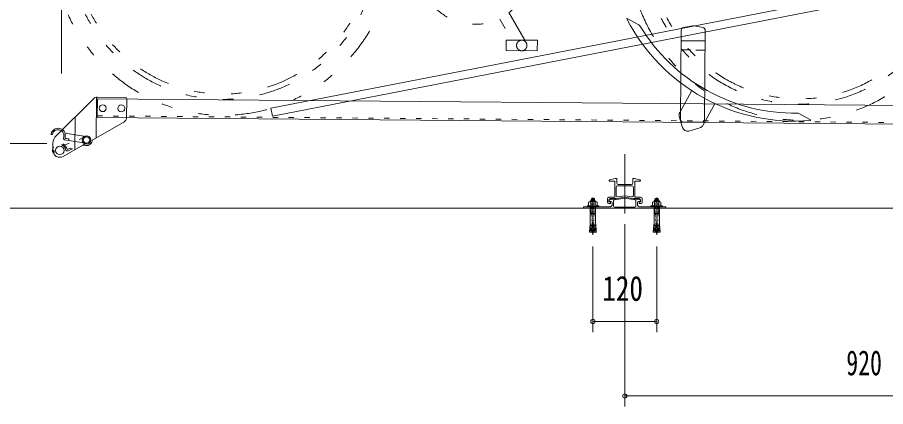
# Model space of a CAD drawing. Units: millimetres, scale not verified. Extents: x -5740 to 5740, y -4020 to 4020.
# Drawn here: x 2886 to 4520, y -3009 to -2278 of the extents above; entities that cross this region are included whole.
import ezdxf
from ezdxf.enums import TextEntityAlignment as Align

# ---------------------------------------------------------------- set-up
doc = ezdxf.new("R2010")
doc.units = ezdxf.units.MM
doc.header["$LTSCALE"] = 10
for name, pattern in [('USER1', [3, 1, -2]), ('USER2', [10, 4, -6]), ('USER3', [13, 6, -3, 1, -3]), ('USER4', [24, 12, -5, 2, -5]), ('USER6', [25, 6, -5, 2, -5, 2, -5])]:
    doc.linetypes.add(name, pattern=pattern)
for name, color, linetype, lineweight in [('0-1_0-0SHITUMEI', 4, 'Continuous', 18), ('0-2_2-03BODL', 7, 'Continuous', 18), ('0-3_2-53DIM', 7, 'Continuous', 18), ('0-5_2-7RACK', 3, 'Continuous', 18), ('0-6_2-9', 3, 'Continuous', 18), ('0-B_2-F', 3, 'Continuous', 18)]:
    doc.layers.add(name, color=color, linetype=linetype, lineweight=lineweight)
doc.styles.add('ＭＳ ゴシック', font='')
doc.styles.get('ＭＳ ゴシック').set_extended_font_data('MS Gothic')

# ---------------------------------------------------------------- blocks, each defined once
blk = doc.blocks.new('C-10x60L_7')
at = {"layer": '0-1_0-0SHITUMEI', "linetype": 'USER3'}
blk.add_line((-688, 0), (2120, 0), dxfattribs=at)
at = {"layer": '0-1_0-0SHITUMEI'}
for p, q in [((-608, -88), (-608, 88)), ((-551.1, -130), (-551.1, 130)), ((-551.1, 130), (-488, 130)), ((-480, 152), (-432, 200)), ((-480, -152), (-480, 152)), ((-480, -122), (-480, 122)), ((-464.5, 167.5), (-374.8, 167.5)), ((-432, -200), (-432, 200)), ((-432, 200), (-374.8, 200)), ((-374.8, 268), (-342.8, 323.3)), ((-374.8, -268), (-374.8, 268)), ((-342.8, 323.3), (-54.8, 323.3)), ((-342.8, 161.7), (-54.8, 161.7)), ((-54.8, 440), (-54.8, -440)), ((-54.8, 440), (0, 440)), ((-54.8, -323.3), (-54.8, 323.3)), ((0, -440), (0, 440)), ((0, 200), (507.1, 200)), ((0, 167.5), (507.1, 167.5)), ((507.1, -200), (507.1, 200)), ((520, 177.6), (507.1, 200)), ((507.1, 167.5), (520, 177.6)), ((520, 177.6), (603.6, 200)), ((520, -177.6), (520, 177.6)), ((603.6, -200), (603.6, 200)), ((603.6, 200), (1192.1, 200)), ((1192.1, 200), (1333.7, 212.4)), ((1200, 20), (1917.3, 82.8)), ((1200, -20), (1200, 20)), ((1349.4, 33.1), (1333.7, 212.4)), ((1473.2, 224.6), (1403.5, 218.5)), ((1419.2, 39.2), (1403.5, 218.5)), ((1488.9, 45.3), (1473.2, 224.6)), ((1612.7, 236.8), (1542.9, 230.7)), ((1558.6, 51.4), (1542.9, 230.7)), ((1628.4, 57.5), (1612.7, 236.8)), ((1752.1, 249), (1682.4, 242.9)), ((1698.1, 63.6), (1682.4, 242.9)), ((1767.8, 69.7), (1752.1, 249)), ((1821.9, 255.1), (1901.6, 262.1)), ((1837.6, 75.8), (1821.9, 255.1)), ((1917.3, 82.8), (1901.6, 262.1)), ((-551.1, -130), (-488, -130)), ((-480, -152), (-432, -200)), ((-464.5, -167.5), (-374.8, -167.5)), ((-432, -200), (-374.8, -200)), ((-374.8, -268), (-342.8, -323.3)), ((-342.8, -161.7), (-54.8, -161.7)), ((-342.8, -323.3), (-54.8, -323.3)), ((-54.8, -440), (0, -440)), ((0, -167.5), (507.1, -167.5)), ((0, -200), (507.1, -200)), ((507.1, -167.5), (520, -177.6)), ((520, -177.6), (507.1, -200)), ((520, -177.6), (603.6, -200)), ((603.6, -200), (1192.1, -200)), ((1192.1, -200), (1333.7, -212.4)), ((1200, -20), (1917.3, -82.8)), ((1349.4, -33.1), (1333.7, -212.4)), ((1419.2, -39.2), (1403.5, -218.5)), ((1473.2, -224.6), (1403.5, -218.5)), ((1488.9, -45.3), (1473.2, -224.6)), ((1558.6, -51.4), (1542.9, -230.7)), ((1612.7, -236.8), (1542.9, -230.7)), ((1628.4, -57.5), (1612.7, -236.8)), ((1698.1, -63.6), (1682.4, -242.9)), ((1752.1, -249), (1682.4, -242.9)), ((1767.8, -69.7), (1752.1, -249)), ((1837.6, -75.8), (1821.9, -255.1)), ((1821.9, -255.1), (1901.6, -262.1)), ((1917.3, -82.8), (1901.6, -262.1))]:
    blk.add_line(p, q, dxfattribs=at)
at = {"layer": '0-1_0-0SHITUMEI', "linetype": 'USER2'}
for p, q in [((-472, 80), (1774.7, 80)), ((-472, -80), (1774.7, -80))]:
    blk.add_line(p, q, dxfattribs=at)
at = {"layer": '0-1_0-0SHITUMEI'}
for centre, radius, start, end in [((-499.1, 0), 140, 111.787, 141.055), ((-488, 122), 8, 0, 90), ((-472, 88), 8, 180, 270), ((50.3, 0), 425.1, 157.649, 202.351), ((-256.5, 242.5), 118.2, 180.014, 223.119), ((1360.4, 308.8), 100, 254.513, 295.487), ((1499.9, 321), 100, 254.513, 295.487), ((1639.4, 333.2), 100, 254.513, 295.487), ((1778.8, 345.4), 100, 254.513, 295.487), ((1774.7, -400), 480, 56.443, 82.426), ((-499.1, 0), 140, 218.945, 248.213), ((-488, -122), 8, 270, 0), ((-472, -88), 8, 90, 180), ((-256.5, -242.5), 118.2, 136.881, 179.986), ((1360.4, -308.8), 100, 64.513, 105.487), ((1499.9, -321), 100, 64.513, 105.487), ((1639.4, -333.2), 100, 64.513, 105.487), ((1778.8, -345.4), 100, 64.513, 105.487), ((1774.7, 400), 480, 277.574, 303.557)]:
    blk.add_arc(centre, radius, start, end, dxfattribs=at)
at = {"layer": '0-1_0-0SHITUMEI', "linetype": 'USER2'}
for centre, start, end in [((1774.7, -400), 82.426, 90), ((1774.7, 400), 270, 277.574)]:
    blk.add_arc(centre, 480, start, end, dxfattribs=at)

msp = doc.modelspace()

# ---------------------------------------------------------------- linework, layer by layer
at = {"layer": '0-2_2-03BODL'}
for p, q in [((4786.9, -2171.8), (3363.52, -2448.38)), ((4789.76, -2186.52), (3366.38, -2463.11)), ((4033.16, -2280.14), (4034.05, -2279.68)), ((4056.01, -2291.85), (4034.05, -2279.68)), ((4134.22, -2469.43), (4135.62, -2301.52)), ((4157.32, -2293.69), (4139.79, -2296.63)), ((4159.05, -2293.7), (4176.53, -2296.94)), ((4179.22, -2469.8), (4180.62, -2301.89)), ((4135.45, -2321.43), (4180.45, -2321.81)), ((4135.31, -2338.75), (4152.84, -2338.9)), ((4162.78, -2338.98), (4180.31, -2339.13)), ((4132.71, -2456.44), (4155, -2416.2)), ((3037, -2430.79), (4748.94, -2445.04)), ((3363.52, -2448.38), (3366.38, -2463.11)), ((4176.45, -2480.66), (4198.74, -2440.42)), ((3036.71, -2465.79), (4786.65, -2480.36)), ((4137.7, -2484.43), (4131.85, -2464.04)), ((4356.66, -2458.34), (4378.63, -2470.5)), ((4139.18, -2474.47), (4174.18, -2474.76)), ((4378.71, -2471.5), (4378.63, -2470.5)), ((4150.07, -2491.29), (4170.46, -2485.43)), ((4949.32, -2636.58), (1329.32, -2636.58))]:
    msp.add_line(p, q, dxfattribs=at)
at = {"layer": '0-2_2-03BODL', "color": 4, "linetype": 'USER6'}
for p, q in [((3736.56, -2187.32), (3817.71, -2320.28)), ((3841.05, -2320.47), (3757.46, -2174.38)), ((3806.03, -2340.18), (3806.19, -2320.18)), ((3806.19, -2320.18), (3864.81, -2320.67)), ((3864.81, -2320.67), (3864.65, -2340.67)), ((3864.65, -2340.67), (3806.03, -2340.18))]:
    msp.add_line(p, q, dxfattribs=at)
at = {"layer": '0-2_2-03BODL', "linetype": 'USER1'}
msp.add_line((3036.74, -2462.79), (4786.68, -2477.36), dxfattribs=at)
at = {"layer": '0-2_2-03BODL', "color": 3, "linetype": 'USER4'}
msp.add_line((4029.32, -2646.58), (4029.32, -2534.58), dxfattribs=at)
at = {"layer": '0-2_2-03BODL'}
for centre, radius, start, end in [((4348.87, -2117.7), 355.05, 207.22617, 274.82017), ((4053.59, -2296.22), 5, 31.15517, 61.02317), ((4348.87, -2117.7), 340.05, 211.15517, 270.89117), ((4140.62, -2301.56), 5, 99.52317, 179.52317), ((4158.14, -2298.62), 5, 79.52317, 99.52317), ((4175.62, -2301.85), 5, 359.52317, 79.52317), ((4141.46, -2461.28), 10, 151.02317, 196.02317), ((4354.24, -2462.72), 5, 61.02317, 90.89117), ((4139.22, -2469.47), 5, 179.52317, 269.52317), ((4167.7, -2475.82), 10, 286.02317, 331.02317), ((4174.22, -2469.76), 5, 269.52317, 359.52317), ((4147.31, -2481.67), 10, 196.02317, 286.02317)]:
    msp.add_arc(centre, radius, start, end, dxfattribs=at)
at = {"layer": '0-2_2-03BODL', "color": 4, "linetype": 'USER6'}
for centre, major_axis, start_param, end_param in [((4357.92, -2140.58), (-0.1, 330.2), 1.9393887, 6.2453577), ((4357.92, -2140.58), (-0.09, 300.2), 1.6841167, 6.2922093), ((4357.92, -2140.58), (-0.09, 290.2), 1.6844019, 6.2919207), ((3746.92, -2180.69), (-0.03, 110), 3.7849415, 9.8689343), ((3273.42, -2131.55), (-0.1, 330.2), 1.6785802, 4.3511729), ((3273.42, -2131.55), (-0.09, 300.2), 1.6892113, 4.3342685), ((3273.42, -2131.55), (-0.09, 290.2), 1.6932444, 4.3278407)]:
    msp.add_ellipse(centre, major_axis=major_axis, ratio=0.97706, start_param=start_param, end_param=end_param, dxfattribs=at)
msp.add_ellipse((3835.42, -2330.43), major_axis=(0, 10), ratio=0.97706, dxfattribs=at)
at = {"layer": '0-3_2-53DIM'}
for p, q in [((4000.81, -2583.05), (4010.94, -2580.29)), ((4013.07, -2580.25), (4011.2, -2580.25)), ((4014.07, -2581.25), (4014.07, -2588.75)), ((4044.57, -2581.25), (4044.57, -2588.75)), ((4045.57, -2580.25), (4047.44, -2580.25)), ((4057.83, -2583.05), (4047.7, -2580.29)), ((4000.07, -2584.02), (4000.07, -2584.75)), ((4009.57, -2585.25), (4000.57, -2585.25)), ((4010.57, -2586.25), (4010.57, -2614.75)), ((4013.07, -2597.25), (4013.07, -2612.18)), ((4016.07, -2594.25), (4042.57, -2594.25)), ((4041.57, -2591.75), (4017.07, -2591.75)), ((4045.57, -2597.25), (4045.57, -2612.18)), ((4048.07, -2586.25), (4048.07, -2614.75)), ((4049.07, -2585.25), (4058.07, -2585.25)), ((4058.57, -2584.02), (4058.57, -2584.75)), ((4016.59, -2615.13), (4029.32, -2612.89)), ((4042.05, -2615.13), (4029.32, -2612.89)), ((3996.57, -2618.75), (3996.57, -2625.25)), ((4001.57, -2627.25), (3998.57, -2627.25)), ((4009.57, -2615.75), (3999.57, -2615.75)), ((3999.57, -2621.25), (3999.57, -2623.75)), ((4000.07, -2621.42), (4000.07, -2623.08)), ((4002.07, -2624.25), (4000.07, -2624.25)), ((4000.57, -2623.58), (4003.32, -2623.58)), ((4000.9, -2620.44), (4029.32, -2615.43)), ((4002.57, -2618.25), (4013.11, -2618.25)), ((4002.57, -2624.75), (4002.57, -2626.25)), ((4005.32, -2625.58), (4005.32, -2630.58)), ((4008.32, -2622.84), (4008.32, -2632.58)), ((4009.97, -2620.87), (4029.32, -2617.46)), ((4057.74, -2620.44), (4029.32, -2615.43)), ((4048.67, -2620.87), (4029.32, -2617.46)), ((4056.07, -2618.25), (4045.53, -2618.25)), ((4049.07, -2615.75), (4059.07, -2615.75)), ((4050.32, -2622.84), (4050.32, -2632.58)), ((4053.32, -2625.58), (4053.32, -2630.58)), ((4058.07, -2623.58), (4055.32, -2623.58)), ((4056.07, -2624.75), (4056.07, -2626.25)), ((4056.57, -2624.25), (4058.57, -2624.25)), ((4057.07, -2627.25), (4060.07, -2627.25)), ((4058.57, -2621.42), (4058.57, -2623.08)), ((4059.07, -2621.25), (4059.07, -2623.75)), ((4062.07, -2618.75), (4062.07, -2625.25)), ((3951.82, -2634.58), (3951.82, -2635.58)), ((3952.82, -2633.58), (4002.32, -2633.58)), ((3952.82, -2636.58), (4105.82, -2636.58)), ((4010.32, -2634.58), (4048.32, -2634.58)), ((4105.82, -2633.58), (4056.32, -2633.58)), ((4106.82, -2634.58), (4106.82, -2635.58))]:
    msp.add_line(p, q, dxfattribs=at)
at = {"layer": '0-3_2-53DIM', "color": 4, "linetype": 'USER4'}
for p, q in [((3969.32, -2630.58), (3969.32, -2640.58)), ((4089.32, -2630.58), (4089.32, -2640.58))]:
    msp.add_line(p, q, dxfattribs=at)
at = {"layer": '0-3_2-53DIM'}
for centre, radius, start, end in [((4011.2, -2581.25), 1, 90, 105.255), ((4013.07, -2581.25), 1, 0, 90), ((4045.57, -2581.25), 1, 90, 180), ((4047.44, -2581.25), 1, 74.745, 90), ((4001.07, -2584.02), 1, 105.255, 180), ((4000.57, -2584.75), 0.5, 180, 270), ((4009.57, -2586.25), 1, 0, 90), ((4016.07, -2597.25), 3, 90, 180), ((4017.07, -2588.75), 3, 180, 270), ((4041.57, -2588.75), 3, 270, 0), ((4042.57, -2597.25), 3, 0, 90), ((4049.07, -2586.25), 1, 90, 180), ((4057.57, -2584.02), 1, 0, 74.745), ((4058.07, -2584.75), 0.5, 270, 0), ((4016.07, -2612.18), 3, 180, 280), ((4042.57, -2612.18), 3, 260, 0), ((3999.57, -2618.75), 3, 90, 180), ((3998.57, -2625.25), 2, 180, 270), ((4002.57, -2621.25), 3, 90, 180), ((4000.07, -2623.75), 0.5, 180, 270), ((4001.07, -2621.42), 1, 100, 180), ((4000.57, -2623.08), 0.5, 180, 270), ((4001.57, -2626.25), 1, 270, 0), ((4002.07, -2624.75), 0.5, 0, 90), ((4003.32, -2625.58), 2, 0, 90), ((4010.32, -2622.84), 2, 100, 180), ((4009.57, -2614.75), 1, 270, 0), ((4013.11, -2616.25), 2, 270, 280), ((4045.53, -2616.25), 2, 260, 270), ((4049.07, -2614.75), 1, 180, 270), ((4048.32, -2622.84), 2, 0, 80), ((4055.32, -2625.58), 2, 90, 180), ((4056.07, -2621.25), 3, 0, 90), ((4056.57, -2624.75), 0.5, 90, 180), ((4057.07, -2626.25), 1, 180, 270), ((4057.57, -2621.42), 1, 0, 80), ((4058.07, -2623.08), 0.5, 270, 0), ((4058.57, -2623.75), 0.5, 270, 0), ((4059.07, -2618.75), 3, 0, 90), ((4060.07, -2625.25), 2, 270, 0), ((3952.82, -2634.58), 1, 90, 180), ((3952.82, -2635.58), 1, 180, 270), ((4002.32, -2630.58), 3, 270, 0), ((4010.32, -2632.58), 2, 180, 270), ((4048.32, -2632.58), 2, 270, 0), ((4056.32, -2630.58), 3, 180, 270), ((4105.82, -2634.58), 1, 0, 90), ((4105.82, -2635.58), 1, 270, 0)]:
    msp.add_arc(centre, radius, start, end, dxfattribs=at)
at = {"layer": '0-5_2-7RACK', "linetype": 'USER4'}
msp.add_line((4029.32, -2569.58), (4029.32, -2582.58), dxfattribs=at)
at = {"layer": '0-6_2-9'}
for p, q in [((2959.28, -2500.04), (3030.08, -2430.42)), ((3035.12, -2427.74), (3034.49, -2503.97)), ((3090.03, -2427.99), (3037.17, -2427.55)), ((3091.71, -2465.82), (3092.01, -2430)), ((2994.81, -2465.1), (2994.3, -2526.74)), ((3086.64, -2474.44), (3028.23, -2507.52)), ((2953.2, -2527.6), (2953.31, -2514.14)), ((3009.73, -2517.99), (2972.6, -2539.02))]:
    msp.add_line(p, q, dxfattribs=at)
at = {"layer": '0-6_2-9', "color": 7}
for p, q in [((3037, -2430.79), (3036.71, -2465.79)), ((2950.21, -2497.53), (2951.7, -2497.76)), ((3014.85, -2501.81), (2975.93, -2495.57)), ((2973.9, -2501.32), (2973.27, -2505.27)), ((3015.41, -2514.05), (2974.93, -2507.56)), ((2976.37, -2501.72), (2976.13, -2503.2)), ((2982.23, -2506.2), (2977.79, -2505.49)), ((2983.06, -2507.35), (2982.98, -2507.84))]:
    msp.add_line(p, q, dxfattribs=at)
at = {"layer": '0-6_2-9', "color": 7, "linetype": 'USER1'}
msp.add_line((3017.31, -2502.2), (3014.85, -2501.81), dxfattribs=at)
at = {"layer": '0-6_2-9'}
for centre, radius in [((3046.86, -2448.38), 6.5), ((3081.86, -2448.67), 6.5), ((3016.36, -2508.13), 8), ((2966.19, -2527.71), 8)]:
    msp.add_circle(centre, radius, dxfattribs=at)
at = {"layer": '0-6_2-9', "color": 7}
msp.add_circle((3016.36, -2508.13), 6, dxfattribs=at)
at = {"layer": '0-6_2-9'}
for centre, radius, start, end in [((3037.09, -2437.55), 10, 89.52317, 134.52317), ((3090.01, -2429.99), 2, 359.52317, 89.52317), ((3081.71, -2465.74), 10, 299.52317, 359.52317), ((2973.31, -2514.3), 20, 134.52317, 179.52317), ((3016.36, -2508.13), 10.5, 247.57217, 351.47417), ((3029.71, -2510.13), 3, 119.52317, 171.47417), ((2966.19, -2527.71), 13, 179.52317, 299.52317), ((3011.21, -2520.6), 3, 67.57217, 119.52317)]:
    msp.add_arc(centre, radius, start, end, dxfattribs=at)
at = {"layer": '0-6_2-9', "color": 7}
for centre, radius, start, end in [((2950.29, -2497.03), 0.5, 168.69225, 260.89625), ((2963.04, -2499.58), 13.5, 350.89625, 168.69225), ((2951.77, -2497.27), 0.5, 260.89625, 348.40425), ((2963.04, -2499.58), 11, 350.89625, 168.40425), ((2975.24, -2505.59), 2, 170.89625, 260.89625), ((2978.11, -2503.52), 2, 170.89625, 260.89625), ((2982, -2507.68), 1, 260.89625, 350.89625), ((2982.08, -2507.19), 1, 350.89625, 80.89625)]:
    msp.add_arc(centre, radius, start, end, dxfattribs=at)
at = {"layer": '0-B_2-F'}
for p, q in [((2969.32, 53.42), (2969.32, -2383.04)), ((2419.32, -2514.6), (2941.58, -2514.6)), ((4029.32, -3009.34), (4029.32, -2666.58)), ((3969.32, -2869.34), (3969.32, -2708.58)), ((4089.32, -2869.34), (4089.32, -2708.58)), ((3969.32, -2849.34), (4089.32, -2849.34)), ((4949.32, -2989.34), (4029.32, -2989.34))]:
    msp.add_line(p, q, dxfattribs=at)
at = {"layer": '0-B_2-F', "color": 7, "linetype": 'USER1'}
for p, q in [((3011.86, -2503.44), (2975.14, -2517.78)), ((3018.54, -2513.72), (2980.35, -2528.62)), ((2953.96, -2532.49), (2955.35, -2531.94)), ((2976.3, -2523.76), (2977.76, -2527.49)), ((2985.96, -2523.75), (2981.77, -2525.39)), ((2987.26, -2524.32), (2987.44, -2524.78))]:
    msp.add_line(p, q, dxfattribs=at)
at = {"layer": '0-B_2-F', "color": 7, "linetype": 'USER6'}
msp.add_line((2978.63, -2522.85), (2979.18, -2524.25), dxfattribs=at)
at = {"layer": '0-B_2-F', "color": 7, "linetype": 'USER1'}
for centre, radius, start, end in [((2966.06, -2527.76), 13.5, 21.32458, 199.12058), ((2953.77, -2532.02), 0.5, 199.12058, 291.32458), ((2966.06, -2527.76), 11, 21.32458, 198.83258), ((2955.17, -2531.48), 0.5, 291.32458, 18.83258), ((2979.62, -2526.76), 2, 201.32458, 291.32458), ((2981.04, -2523.52), 2, 201.32458, 291.32458), ((2986.32, -2524.68), 1, 21.32458, 111.32458), ((2986.51, -2525.15), 1, 291.32458, 21.32458)]:
    msp.add_arc(centre, radius, start, end, dxfattribs=at)
at = {"layer": '0-B_2-F'}
for centre, start, end in [((3969.32, -2849.34), 0, 180), ((3969.32, -2849.34), 180, 0), ((4089.32, -2849.34), 0, 180), ((4089.32, -2849.34), 180, 0), ((4029.32, -2989.34), 0, 180), ((4029.32, -2989.34), 180, 0)]:
    msp.add_arc(centre, 4, start, end, dxfattribs=at)

# ---------------------------------------------------------------- block references
at = {"layer": '0-3_2-53DIM', "xscale": 0.025, "yscale": 0.025, "rotation": 270}
for p in [(3969.32, -2633.58), (4089.32, -2633.58)]:
    msp.add_blockref('C-10x60L_7', p, dxfattribs=at)

# ---------------------------------------------------------------- texts
at = {"layer": '0-B_2-F', "color": 7, "style": 'ＭＳ ゴシック'}
for s, width, p in [('120', 0.8, (3987, -2824.54)), ('920', 0.7, (4446.15, -2964.54))]:
    msp.add_text(s, height=46.89, dxfattribs=dict(at, width=width)).set_placement(p, align=Align.BOTTOM_LEFT)

doc.saveas('drawing.dxf')
